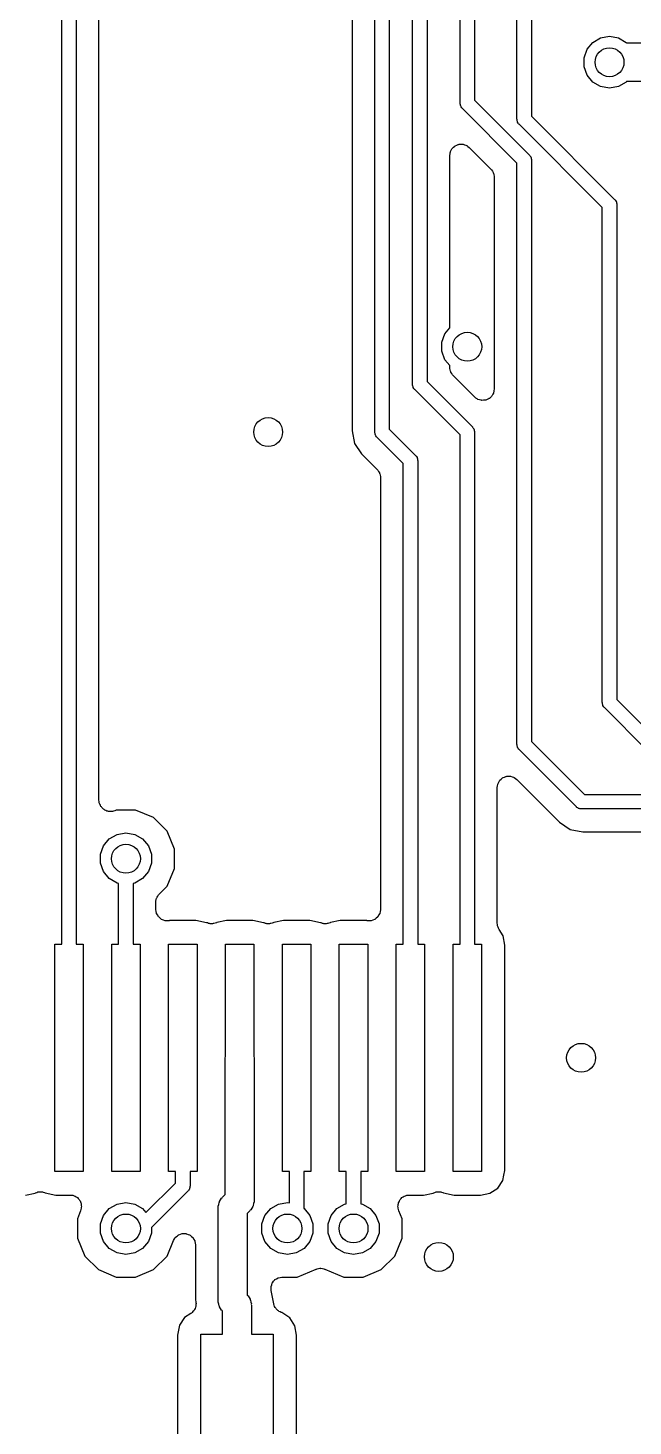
# Model space of a CAD drawing. Extents: x 85 to 210, y -138 to -65.
# Drawn here: x 128.39 to 133.71, y -112.24 to -99.95 of the extents above; entities that cross this region are included whole.
import ezdxf

# ---------------------------------------------------------------- set-up
doc = ezdxf.new("R2010")
doc.units = 0
doc.header["$MEASUREMENT"] = 0
doc.layers.add('BLACK', color=7, linetype='CONTINUOUS')

msp = doc.modelspace()

# ---------------------------------------------------------------- linework, layer by layer
at = {"layer": 'Black'}
for p, q in [((131.436, -103.5), (131.436, -88.7167)), ((131.564, -88.7167), (131.564, -103.474)), ((131.237, -88.8818), (131.237, -103.49)), ((131.769, -103.082), (131.769, -89.459)), ((131.896, -89.4853), (131.896, -103.056)), ((128.686, -105.25), (128.686, -89.7167)), ((128.814, -89.7167), (128.814, -105.25)), ((129.013, -106.736), (129.013, -89.8818)), ((132.686, -100.75), (132.686, -90.2167)), ((132.814, -90.2167), (132.814, -100.724)), ((132.186, -100.609), (132.186, -90.9667)), ((132.314, -90.9667), (132.314, -100.583)), ((133.422, -100.036), (133.5, -100.022)), ((133.5, -100.022), (133.578, -100.036)), ((133.276, -100.21), (133.303, -100.136)), ((133.303, -100.136), (133.354, -100.075)), ((133.354, -100.075), (133.422, -100.036)), ((133.578, -100.036), (133.646, -100.075)), ((133.646, -100.075), (133.65, -100.08)), ((133.65, -100.08), (135, -100.08)), ((133.276, -100.29), (133.276, -100.21)), ((133.303, -100.364), (133.276, -100.29)), ((133.354, -100.425), (133.303, -100.364)), ((133.422, -100.464), (133.354, -100.425)), ((133.5, -100.478), (133.422, -100.464)), ((133.578, -100.464), (133.5, -100.478)), ((133.646, -100.425), (133.578, -100.464)), ((133.65, -100.42), (133.646, -100.425)), ((135, -100.42), (133.65, -100.42)), ((132.187, -100.612), (132.186, -100.609)), ((132.187, -100.615), (132.187, -100.612)), ((132.189, -100.623), (132.187, -100.615)), ((132.19, -100.631), (132.189, -100.623)), ((132.192, -100.633), (132.19, -100.631)), ((132.192, -100.636), (132.192, -100.633)), ((132.197, -100.643), (132.192, -100.636)), ((132.314, -100.583), (132.795, -101.064)), ((132.201, -100.65), (132.197, -100.643)), ((132.203, -100.652), (132.201, -100.65)), ((132.205, -100.654), (132.203, -100.652)), ((132.686, -101.136), (132.205, -100.654)), ((132.687, -100.753), (132.686, -100.75)), ((132.687, -100.756), (132.687, -100.753)), ((132.689, -100.764), (132.687, -100.756)), ((132.814, -100.724), (133.545, -101.455)), ((132.69, -100.772), (132.689, -100.764)), ((132.692, -100.774), (132.69, -100.772)), ((132.692, -100.777), (132.692, -100.774)), ((132.697, -100.784), (132.692, -100.777)), ((132.701, -100.791), (132.697, -100.784)), ((132.703, -100.793), (132.701, -100.791)), ((132.705, -100.795), (132.703, -100.793)), ((133.436, -101.526), (132.705, -100.795)), ((132.117, -101.009), (132.119, -101.005)), ((132.119, -101.005), (132.129, -100.997)), ((132.129, -100.997), (132.139, -100.987)), ((132.139, -100.987), (132.143, -100.986)), ((132.143, -100.986), (132.146, -100.983)), ((132.146, -100.983), (132.158, -100.978)), ((132.158, -100.978), (132.17, -100.973)), ((132.17, -100.973), (132.174, -100.972)), ((132.174, -100.972), (132.179, -100.971)), ((132.179, -100.971), (132.192, -100.971)), ((132.192, -100.971), (132.205, -100.97)), ((132.205, -100.97), (132.209, -100.971)), ((132.209, -100.971), (132.213, -100.971)), ((132.213, -100.971), (132.226, -100.975)), ((132.226, -100.975), (132.238, -100.979)), ((132.238, -100.979), (132.242, -100.981)), ((132.242, -100.981), (132.246, -100.983)), ((132.246, -100.983), (132.256, -100.991)), ((132.256, -100.991), (132.267, -100.999)), ((132.267, -100.999), (132.457, -101.189)), ((132.096, -101.069), (132.098, -101.056)), ((132.096, -102.584), (132.096, -101.069)), ((132.098, -101.056), (132.099, -101.043)), ((132.099, -101.043), (132.101, -101.039)), ((132.101, -101.039), (132.102, -101.035)), ((132.102, -101.035), (132.109, -101.024)), ((132.109, -101.024), (132.114, -101.012)), ((132.114, -101.012), (132.117, -101.009)), ((132.795, -101.064), (132.797, -101.067)), ((132.797, -101.067), (132.799, -101.068)), ((132.799, -101.068), (132.803, -101.076)), ((132.803, -101.076), (132.808, -101.082)), ((132.808, -101.082), (132.808, -101.085)), ((132.808, -101.085), (132.81, -101.088)), ((132.81, -101.088), (132.811, -101.096)), ((132.811, -101.096), (132.813, -101.104)), ((132.813, -101.104), (132.813, -101.106)), ((132.813, -101.106), (132.814, -101.109)), ((132.814, -101.109), (132.814, -106.22)), ((132.457, -101.189), (132.46, -101.193)), ((132.46, -101.193), (132.463, -101.196)), ((132.463, -101.196), (132.47, -101.207)), ((132.47, -101.207), (132.477, -101.218)), ((132.477, -101.218), (132.478, -101.222)), ((132.478, -101.222), (132.48, -101.226)), ((132.48, -101.226), (132.483, -101.238)), ((132.483, -101.238), (132.486, -101.251)), ((132.486, -101.251), (132.486, -101.255)), ((132.686, -106.246), (132.686, -101.136)), ((132.486, -101.255), (132.487, -101.26)), ((132.487, -101.26), (132.487, -103.122)), ((133.545, -101.455), (133.547, -101.457)), ((133.547, -101.457), (133.549, -101.459)), ((133.549, -101.459), (133.553, -101.466)), ((133.553, -101.466), (133.558, -101.473)), ((133.558, -101.473), (133.558, -101.476)), ((133.558, -101.476), (133.56, -101.478)), ((133.56, -101.478), (133.561, -101.486)), ((133.561, -101.486), (133.563, -101.494)), ((133.563, -101.494), (133.563, -101.497)), ((133.563, -101.497), (133.564, -101.5)), ((133.436, -105.877), (133.436, -101.526)), ((133.564, -101.5), (133.564, -105.851)), ((132.053, -102.636), (132.096, -102.584)), ((132.026, -102.71), (132.053, -102.636)), ((132.026, -102.79), (132.026, -102.71)), ((132.053, -102.864), (132.026, -102.79)), ((132.096, -102.916), (132.053, -102.864)), ((132.096, -102.932), (132.096, -102.916)), ((132.097, -102.936), (132.096, -102.932)), ((132.096, -102.941), (132.097, -102.936)), ((132.1, -102.953), (132.096, -102.941)), ((132.102, -102.966), (132.1, -102.953)), ((132.104, -102.97), (132.102, -102.966)), ((132.105, -102.974), (132.104, -102.97)), ((131.769, -103.085), (131.769, -103.082)), ((131.769, -103.088), (131.769, -103.085)), ((131.771, -103.096), (131.769, -103.088)), ((131.773, -103.104), (131.771, -103.096)), ((131.896, -103.056), (132.295, -103.455)), ((132.113, -102.985), (132.105, -102.974)), ((132.119, -102.996), (132.113, -102.985)), ((132.123, -102.999), (132.119, -102.996)), ((132.125, -103.003), (132.123, -102.999)), ((132.316, -103.193), (132.125, -103.003)), ((131.774, -103.107), (131.773, -103.104)), ((131.775, -103.109), (131.774, -103.107)), ((131.78, -103.116), (131.775, -103.109)), ((131.784, -103.123), (131.78, -103.116)), ((131.786, -103.125), (131.784, -103.123)), ((131.788, -103.127), (131.786, -103.125)), ((132.186, -103.526), (131.788, -103.127)), ((132.326, -103.201), (132.316, -103.193)), ((132.337, -103.209), (132.326, -103.201)), ((132.341, -103.211), (132.337, -103.209)), ((132.344, -103.213), (132.341, -103.211)), ((132.357, -103.216), (132.344, -103.213)), ((132.369, -103.221), (132.357, -103.216)), ((132.408, -103.219), (132.404, -103.221)), ((132.412, -103.219), (132.408, -103.219)), ((132.424, -103.214), (132.412, -103.219)), ((132.436, -103.209), (132.424, -103.214)), ((132.44, -103.206), (132.436, -103.209)), ((132.444, -103.204), (132.44, -103.206)), ((132.453, -103.195), (132.444, -103.204)), ((132.463, -103.187), (132.453, -103.195)), ((132.465, -103.183), (132.463, -103.187)), ((132.468, -103.18), (132.465, -103.183)), ((132.474, -103.168), (132.468, -103.18)), ((132.48, -103.157), (132.474, -103.168)), ((132.481, -103.152), (132.48, -103.157)), ((132.483, -103.148), (132.481, -103.152)), ((132.484, -103.135), (132.483, -103.148)), ((132.487, -103.122), (132.484, -103.135)), ((132.374, -103.221), (132.369, -103.221)), ((132.378, -103.222), (132.374, -103.221)), ((132.391, -103.221), (132.378, -103.222)), ((132.404, -103.221), (132.391, -103.221)), ((132.295, -103.455), (132.297, -103.457)), ((132.297, -103.457), (132.299, -103.459)), ((132.299, -103.459), (132.303, -103.466)), ((131.237, -103.49), (131.258, -103.6)), ((131.437, -103.503), (131.436, -103.5)), ((131.437, -103.506), (131.437, -103.503)), ((131.439, -103.514), (131.437, -103.506)), ((131.44, -103.522), (131.439, -103.514)), ((131.442, -103.524), (131.44, -103.522)), ((131.442, -103.527), (131.442, -103.524)), ((131.447, -103.534), (131.442, -103.527)), ((131.451, -103.541), (131.447, -103.534)), ((131.453, -103.543), (131.451, -103.541)), ((131.455, -103.545), (131.453, -103.543)), ((131.686, -103.776), (131.455, -103.545)), ((131.564, -103.474), (131.795, -103.705)), ((132.186, -108), (132.186, -103.526)), ((132.303, -103.466), (132.308, -103.473)), ((132.308, -103.473), (132.308, -103.476)), ((132.308, -103.476), (132.31, -103.478)), ((132.31, -103.478), (132.311, -103.486)), ((132.311, -103.486), (132.313, -103.494)), ((132.313, -103.494), (132.313, -103.497)), ((132.313, -103.497), (132.314, -103.5)), ((132.314, -103.5), (132.314, -108)), ((131.258, -103.6), (131.321, -103.693)), ((131.321, -103.693), (131.457, -103.83)), ((131.795, -103.705), (131.797, -103.707)), ((131.797, -103.707), (131.799, -103.709)), ((131.799, -103.709), (131.803, -103.716)), ((131.457, -103.83), (131.46, -103.833)), ((131.46, -103.833), (131.463, -103.836)), ((131.686, -104.5), (131.686, -103.776)), ((131.803, -103.716), (131.808, -103.723)), ((131.808, -103.723), (131.808, -103.726)), ((131.808, -103.726), (131.81, -103.728)), ((131.81, -103.728), (131.811, -103.736)), ((131.811, -103.736), (131.813, -103.744)), ((131.813, -103.744), (131.813, -103.747)), ((131.813, -103.747), (131.814, -103.75)), ((131.814, -103.75), (131.814, -104.5)), ((131.463, -103.836), (131.47, -103.848)), ((131.47, -103.848), (131.477, -103.858)), ((131.477, -103.858), (131.478, -103.863)), ((131.478, -103.863), (131.48, -103.866)), ((131.48, -103.866), (131.483, -103.879)), ((131.483, -103.879), (131.486, -103.892)), ((131.486, -103.892), (131.486, -103.896)), ((131.486, -103.896), (131.487, -103.901)), ((131.487, -103.901), (131.487, -107.696)), ((131.686, -108), (131.686, -104.5)), ((131.814, -104.5), (131.814, -108)), ((128.686, -106.75), (128.686, -105.25)), ((128.814, -105.25), (128.814, -106.75)), ((133.437, -105.88), (133.436, -105.877)), ((133.437, -105.883), (133.437, -105.88)), ((133.439, -105.891), (133.437, -105.883)), ((133.44, -105.899), (133.439, -105.891)), ((133.442, -105.901), (133.44, -105.899)), ((133.442, -105.904), (133.442, -105.901)), ((133.447, -105.911), (133.442, -105.904)), ((133.451, -105.918), (133.447, -105.911)), ((133.453, -105.92), (133.451, -105.918)), ((133.455, -105.922), (133.453, -105.92)), ((133.828, -106.295), (133.455, -105.922)), ((133.564, -105.851), (133.899, -106.186)), ((132.687, -106.249), (132.686, -106.246)), ((132.687, -106.252), (132.687, -106.249)), ((132.689, -106.26), (132.687, -106.252)), ((132.69, -106.268), (132.689, -106.26)), ((132.692, -106.27), (132.69, -106.268)), ((132.692, -106.273), (132.692, -106.27)), ((132.697, -106.28), (132.692, -106.273)), ((132.701, -106.287), (132.697, -106.28)), ((132.703, -106.289), (132.701, -106.287)), ((132.705, -106.291), (132.703, -106.289)), ((133.209, -106.795), (132.705, -106.291)), ((132.814, -106.22), (133.28, -106.686)), ((132.564, -106.537), (132.576, -106.532)), ((132.576, -106.532), (132.588, -106.527)), ((132.588, -106.527), (132.592, -106.527)), ((132.592, -106.527), (132.596, -106.525)), ((132.596, -106.525), (132.609, -106.525)), ((132.609, -106.525), (132.622, -106.524)), ((132.622, -106.524), (132.626, -106.525)), ((132.626, -106.525), (132.631, -106.525)), ((132.631, -106.525), (132.643, -106.53)), ((132.643, -106.53), (132.656, -106.533)), ((132.656, -106.533), (132.659, -106.535)), ((132.659, -106.535), (132.663, -106.537)), ((132.513, -106.624), (132.516, -106.611)), ((132.513, -107.817), (132.513, -106.624)), ((132.516, -106.611), (132.517, -106.598)), ((132.517, -106.598), (132.519, -106.594)), ((132.519, -106.594), (132.52, -106.589)), ((132.52, -106.589), (132.526, -106.578)), ((132.526, -106.578), (132.532, -106.566)), ((132.532, -106.566), (132.535, -106.563)), ((132.535, -106.563), (132.537, -106.559)), ((132.537, -106.559), (132.547, -106.551)), ((132.547, -106.551), (132.556, -106.542)), ((132.556, -106.542), (132.56, -106.54)), ((132.56, -106.54), (132.564, -106.537)), ((132.663, -106.537), (132.674, -106.545)), ((132.674, -106.545), (132.684, -106.553)), ((132.684, -106.553), (133.061, -106.929)), ((128.686, -108), (128.686, -106.75)), ((128.814, -106.75), (128.814, -108)), ((129.015, -106.747), (129.013, -106.736)), ((129.016, -106.758), (129.015, -106.747)), ((129.018, -106.764), (129.016, -106.758)), ((129.02, -106.77), (129.018, -106.764)), ((129.025, -106.78), (129.02, -106.77)), ((129.029, -106.79), (129.025, -106.78)), ((133.28, -106.686), (134, -106.686)), ((129.034, -106.795), (129.029, -106.79)), ((129.037, -106.8), (129.034, -106.795)), ((129.045, -106.807), (129.037, -106.8)), ((129.053, -106.815), (129.045, -106.807)), ((129.058, -106.819), (129.053, -106.815)), ((129.064, -106.823), (129.058, -106.819)), ((129.074, -106.827), (129.064, -106.823)), ((129.083, -106.832), (129.074, -106.827)), ((129.09, -106.832), (129.083, -106.832)), ((129.096, -106.835), (129.09, -106.832)), ((129.107, -106.835), (129.096, -106.835)), ((129.118, -106.836), (129.107, -106.835)), ((129.124, -106.835), (129.118, -106.836)), ((129.131, -106.835), (129.124, -106.835)), ((129.141, -106.831), (129.131, -106.835)), ((129.152, -106.829), (129.141, -106.831)), ((129.165, -106.823), (129.152, -106.829)), ((129.335, -106.823), (129.165, -106.823)), ((129.492, -106.888), (129.335, -106.823)), ((129.612, -107.008), (129.492, -106.888)), ((133.211, -106.797), (133.209, -106.795)), ((133.213, -106.799), (133.211, -106.797)), ((133.22, -106.803), (133.213, -106.799)), ((133.227, -106.808), (133.22, -106.803)), ((133.23, -106.808), (133.227, -106.808)), ((133.232, -106.81), (133.23, -106.808)), ((133.24, -106.811), (133.232, -106.81)), ((133.248, -106.813), (133.24, -106.811)), ((133.251, -106.813), (133.248, -106.813)), ((133.254, -106.813), (133.251, -106.813)), ((134, -106.813), (133.254, -106.813)), ((129.172, -107.036), (129.25, -107.022)), ((129.25, -107.022), (129.328, -107.036)), ((129.677, -107.165), (129.612, -107.008)), ((133.061, -106.929), (133.154, -106.992)), ((133.154, -106.992), (133.264, -107.013)), ((133.264, -107.013), (133.818, -107.013)), ((129.026, -107.21), (129.053, -107.136)), ((129.053, -107.136), (129.104, -107.075)), ((129.104, -107.075), (129.172, -107.036)), ((129.328, -107.036), (129.396, -107.075)), ((129.396, -107.075), (129.447, -107.136)), ((129.447, -107.136), (129.474, -107.21)), ((129.026, -107.29), (129.026, -107.21)), ((129.474, -107.21), (129.474, -107.29)), ((129.677, -107.335), (129.677, -107.165)), ((129.053, -107.364), (129.026, -107.29)), ((129.104, -107.425), (129.053, -107.364)), ((129.447, -107.364), (129.396, -107.425)), ((129.474, -107.29), (129.447, -107.364)), ((129.612, -107.492), (129.677, -107.335)), ((129.172, -107.464), (129.104, -107.425)), ((129.186, -107.467), (129.172, -107.464)), ((129.186, -108), (129.186, -107.467)), ((129.328, -107.464), (129.314, -107.467)), ((129.314, -107.467), (129.314, -108)), ((129.396, -107.425), (129.328, -107.464)), ((129.543, -107.561), (129.612, -107.492)), ((129.513, -107.632), (129.514, -107.627)), ((129.513, -107.696), (129.513, -107.632)), ((129.514, -107.623), (129.517, -107.61)), ((129.514, -107.627), (129.514, -107.623)), ((129.517, -107.61), (129.52, -107.598)), ((129.52, -107.598), (129.522, -107.594)), ((129.522, -107.594), (129.523, -107.589)), ((129.523, -107.589), (129.53, -107.579)), ((129.53, -107.579), (129.537, -107.567)), ((129.537, -107.567), (129.54, -107.565)), ((129.54, -107.565), (129.543, -107.561)), ((129.514, -107.697), (129.513, -107.696)), ((129.517, -107.714), (129.514, -107.697)), ((129.514, -107.697), (129.514, -107.697)), ((129.52, -107.73), (129.517, -107.714)), ((129.52, -107.731), (129.52, -107.73)), ((129.52, -107.732), (129.52, -107.731)), ((129.529, -107.746), (129.52, -107.732)), ((129.537, -107.761), (129.529, -107.746)), ((129.538, -107.761), (129.537, -107.761)), ((129.537, -107.761), (129.537, -107.761)), ((129.551, -107.772), (129.538, -107.761)), ((131.461, -107.763), (131.449, -107.773)), ((131.462, -107.762), (131.461, -107.763)), ((131.463, -107.761), (131.462, -107.762)), ((131.471, -107.747), (131.463, -107.761)), ((131.48, -107.733), (131.471, -107.747)), ((131.483, -107.715), (131.48, -107.731)), ((131.48, -107.731), (131.48, -107.732)), ((131.48, -107.732), (131.48, -107.733)), ((131.486, -107.699), (131.483, -107.715)), ((131.487, -107.696), (131.486, -107.698)), ((131.486, -107.698), (131.486, -107.699)), ((129.564, -107.783), (129.551, -107.772)), ((129.58, -107.789), (129.564, -107.783)), ((129.564, -107.783), (129.564, -107.783)), ((129.564, -107.783), (129.564, -107.783)), ((129.596, -107.795), (129.58, -107.789)), ((129.597, -107.795), (129.596, -107.795)), ((129.614, -107.795), (129.597, -107.795)), ((129.597, -107.795), (129.597, -107.795)), ((129.631, -107.795), (129.614, -107.795)), ((129.632, -107.795), (129.631, -107.795)), ((129.631, -107.795), (129.631, -107.795)), ((129.634, -107.794), (129.632, -107.795)), ((129.865, -107.794), (129.634, -107.794)), ((129.959, -107.813), (129.865, -107.794)), ((129.966, -107.815), (129.959, -107.813)), ((129.976, -107.82), (129.966, -107.815)), ((129.983, -107.821), (129.976, -107.82)), ((129.989, -107.822), (129.983, -107.821)), ((130, -107.822), (129.989, -107.822)), ((130.011, -107.823), (130, -107.822)), ((130.017, -107.821), (130.011, -107.823)), ((130.023, -107.821), (130.017, -107.821)), ((130.034, -107.816), (130.023, -107.821)), ((130.045, -107.813), (130.034, -107.816)), ((130.049, -107.81), (130.045, -107.813)), ((130.134, -107.794), (130.049, -107.81)), ((130.365, -107.794), (130.134, -107.794)), ((130.459, -107.813), (130.365, -107.794)), ((130.466, -107.815), (130.459, -107.813)), ((130.476, -107.82), (130.466, -107.815)), ((130.483, -107.821), (130.476, -107.82)), ((130.489, -107.822), (130.483, -107.821)), ((130.5, -107.822), (130.489, -107.822)), ((130.511, -107.823), (130.5, -107.822)), ((130.517, -107.821), (130.511, -107.823)), ((130.523, -107.821), (130.517, -107.821)), ((130.534, -107.816), (130.523, -107.821)), ((130.545, -107.813), (130.534, -107.816)), ((130.549, -107.81), (130.545, -107.813)), ((130.634, -107.794), (130.549, -107.81)), ((130.865, -107.794), (130.634, -107.794)), ((130.959, -107.813), (130.865, -107.794)), ((130.966, -107.815), (130.959, -107.813)), ((130.976, -107.82), (130.966, -107.815)), ((130.983, -107.821), (130.976, -107.82)), ((130.989, -107.822), (130.983, -107.821)), ((131, -107.822), (130.989, -107.822)), ((131.011, -107.823), (131, -107.822)), ((131.017, -107.821), (131.011, -107.823)), ((131.023, -107.821), (131.017, -107.821)), ((131.034, -107.816), (131.023, -107.821)), ((131.045, -107.813), (131.034, -107.816)), ((131.049, -107.81), (131.045, -107.813)), ((131.134, -107.794), (131.049, -107.81)), ((131.365, -107.794), (131.134, -107.794)), ((131.367, -107.794), (131.365, -107.794)), ((131.368, -107.794), (131.367, -107.794)), ((131.369, -107.795), (131.368, -107.794)), ((131.385, -107.795), (131.369, -107.795)), ((131.401, -107.795), (131.385, -107.795)), ((131.403, -107.795), (131.401, -107.795)), ((131.404, -107.795), (131.403, -107.795)), ((131.419, -107.789), (131.404, -107.795)), ((131.434, -107.784), (131.419, -107.789)), ((131.435, -107.783), (131.434, -107.784)), ((131.436, -107.783), (131.435, -107.783)), ((131.449, -107.773), (131.436, -107.783)), ((132.515, -107.828), (132.513, -107.817)), ((132.516, -107.839), (132.515, -107.828)), ((132.518, -107.845), (132.516, -107.839)), ((132.52, -107.851), (132.518, -107.845)), ((132.525, -107.86), (132.52, -107.851)), ((132.529, -107.871), (132.525, -107.86)), ((132.565, -107.927), (132.529, -107.871)), ((128.625, -110), (128.625, -108)), ((128.625, -108), (128.686, -108)), ((128.814, -108), (128.875, -108)), ((128.875, -108), (128.875, -110)), ((129.125, -110), (129.125, -108)), ((129.125, -108), (129.186, -108)), ((129.314, -108), (129.375, -108)), ((129.375, -108), (129.375, -110)), ((129.625, -110), (129.625, -108)), ((129.625, -108), (129.875, -108)), ((129.875, -108), (129.875, -110)), ((130.125, -108.989), (130.125, -108)), ((130.125, -108), (130.375, -108)), ((130.375, -108), (130.375, -108.989)), ((130.625, -110), (130.625, -108)), ((130.625, -108), (130.875, -108)), ((130.875, -108), (130.875, -110)), ((131.125, -110), (131.125, -108)), ((131.125, -108), (131.375, -108)), ((131.375, -108), (131.375, -110)), ((131.625, -110), (131.625, -108)), ((131.625, -108), (131.686, -108)), ((131.814, -108), (131.875, -108)), ((131.875, -108), (131.875, -110)), ((132.125, -110), (132.125, -108)), ((132.125, -108), (132.186, -108)), ((132.314, -108), (132.375, -108)), ((132.375, -108), (132.375, -110)), ((132.581, -108.009), (132.565, -107.927)), ((132.581, -108.854), (132.581, -108.009)), ((132.581, -109.99), (132.581, -108.854)), ((130.123, -109), (130.125, -108.989)), ((130.375, -108.989), (130.377, -109)), ((130.123, -110.201), (130.123, -109)), ((130.377, -109), (130.377, -110.254)), ((128.875, -110), (128.625, -110)), ((129.375, -110), (129.125, -110)), ((129.686, -110), (129.625, -110)), ((129.686, -110.101), (129.686, -110)), ((129.875, -110), (129.814, -110)), ((129.814, -110), (129.814, -110.127)), ((130.686, -110), (130.625, -110)), ((130.686, -110.275), (130.686, -110)), ((130.875, -110), (130.814, -110)), ((130.814, -110), (130.814, -110.324)), ((131.186, -110), (131.125, -110)), ((131.186, -110.283), (131.186, -110)), ((131.375, -110), (131.314, -110)), ((131.314, -110), (131.314, -110.283)), ((131.875, -110), (131.625, -110)), ((132.375, -110), (132.125, -110)), ((132.517, -110.146), (132.563, -110.079)), ((132.563, -110.079), (132.572, -110.032)), ((132.572, -110.032), (132.581, -109.99)), ((132.572, -110.032), (132.572, -110.032)), ((128.366, -110.206), (128.451, -110.19)), ((128.451, -110.19), (128.455, -110.187)), ((128.455, -110.187), (128.466, -110.184)), ((128.466, -110.184), (128.477, -110.179)), ((128.477, -110.179), (128.483, -110.179)), ((128.483, -110.179), (128.489, -110.177)), ((128.489, -110.177), (128.5, -110.178)), ((128.5, -110.178), (128.511, -110.178)), ((128.511, -110.178), (128.517, -110.179)), ((128.517, -110.179), (128.524, -110.18)), ((128.524, -110.18), (128.534, -110.185)), ((128.534, -110.185), (128.541, -110.187)), ((128.541, -110.187), (128.635, -110.206)), ((128.635, -110.206), (128.76, -110.206)), ((128.76, -110.206), (128.771, -110.208)), ((128.771, -110.208), (128.782, -110.208)), ((128.782, -110.208), (128.788, -110.211)), ((128.788, -110.211), (128.794, -110.212)), ((128.794, -110.212), (128.804, -110.217)), ((128.804, -110.217), (128.814, -110.222)), ((128.814, -110.222), (128.819, -110.226)), ((129.426, -110.361), (129.686, -110.101)), ((129.795, -110.172), (129.474, -110.492)), ((129.797, -110.17), (129.795, -110.172)), ((129.799, -110.168), (129.797, -110.17)), ((129.803, -110.161), (129.799, -110.168)), ((129.808, -110.154), (129.803, -110.161)), ((129.81, -110.149), (129.808, -110.151)), ((129.808, -110.151), (129.808, -110.154)), ((129.811, -110.141), (129.81, -110.149)), ((129.813, -110.133), (129.811, -110.141)), ((129.814, -110.127), (129.813, -110.13)), ((129.813, -110.13), (129.813, -110.133)), ((130.098, -110.226), (130.123, -110.201)), ((131.681, -110.226), (131.686, -110.221)), ((131.686, -110.221), (131.696, -110.217)), ((131.696, -110.217), (131.706, -110.212)), ((131.706, -110.212), (131.712, -110.211)), ((131.712, -110.211), (131.718, -110.208)), ((131.718, -110.208), (131.729, -110.208)), ((131.729, -110.208), (131.74, -110.206)), ((131.74, -110.206), (131.866, -110.206)), ((131.866, -110.206), (131.951, -110.19)), ((131.951, -110.19), (131.955, -110.187)), ((131.955, -110.187), (131.966, -110.184)), ((131.966, -110.184), (131.977, -110.179)), ((131.977, -110.179), (131.983, -110.179)), ((131.983, -110.179), (131.989, -110.177)), ((131.989, -110.177), (132, -110.178)), ((132, -110.178), (132.011, -110.178)), ((132.011, -110.178), (132.017, -110.179)), ((132.017, -110.179), (132.024, -110.18)), ((132.024, -110.18), (132.034, -110.185)), ((132.034, -110.185), (132.041, -110.187)), ((132.041, -110.187), (132.135, -110.206)), ((132.135, -110.206), (132.366, -110.206)), ((132.366, -110.206), (132.448, -110.19)), ((132.448, -110.19), (132.517, -110.146)), ((128.819, -110.226), (128.824, -110.229)), ((128.852, -110.344), (128.823, -110.415)), ((128.824, -110.229), (128.831, -110.238)), ((128.831, -110.238), (128.839, -110.245)), ((128.839, -110.245), (128.842, -110.251)), ((128.842, -110.251), (128.847, -110.256)), ((128.847, -110.256), (128.85, -110.266)), ((128.85, -110.266), (128.855, -110.276)), ((128.855, -110.334), (128.852, -110.344)), ((128.855, -110.276), (128.856, -110.282)), ((128.858, -110.323), (128.855, -110.334)), ((128.856, -110.282), (128.858, -110.289)), ((128.858, -110.289), (128.858, -110.299)), ((128.858, -110.299), (128.86, -110.31)), ((128.86, -110.31), (128.858, -110.317)), ((128.858, -110.317), (128.858, -110.323)), ((129.053, -110.386), (129.104, -110.325)), ((129.104, -110.325), (129.172, -110.286)), ((129.172, -110.286), (129.25, -110.272)), ((129.25, -110.272), (129.328, -110.286)), ((129.328, -110.286), (129.396, -110.325)), ((129.396, -110.325), (129.426, -110.361)), ((130.061, -110.305), (130.066, -110.289)), ((130.062, -110.311), (130.061, -110.305)), ((130.061, -110.316), (130.062, -110.311)), ((130.061, -111.136), (130.061, -110.316)), ((130.066, -110.289), (130.069, -110.273)), ((130.069, -110.273), (130.071, -110.268)), ((130.071, -110.268), (130.073, -110.262)), ((130.073, -110.262), (130.082, -110.249)), ((130.082, -110.249), (130.091, -110.234)), ((130.091, -110.234), (130.095, -110.231)), ((130.095, -110.231), (130.098, -110.226)), ((130.34, -110.344), (130.315, -110.369)), ((130.343, -110.339), (130.34, -110.344)), ((130.347, -110.336), (130.343, -110.339)), ((130.356, -110.321), (130.347, -110.336)), ((130.365, -110.308), (130.356, -110.321)), ((130.367, -110.302), (130.365, -110.308)), ((130.369, -110.297), (130.367, -110.302)), ((130.372, -110.281), (130.369, -110.297)), ((130.377, -110.265), (130.372, -110.281)), ((130.377, -110.254), (130.376, -110.26)), ((130.376, -110.26), (130.377, -110.265)), ((130.472, -110.386), (130.523, -110.325)), ((130.523, -110.325), (130.591, -110.286)), ((130.591, -110.286), (130.669, -110.272)), ((130.669, -110.272), (130.686, -110.275)), ((130.814, -110.324), (130.815, -110.325)), ((130.815, -110.325), (130.866, -110.386)), ((131.053, -110.386), (131.104, -110.325)), ((131.104, -110.325), (131.172, -110.286)), ((131.172, -110.286), (131.186, -110.283)), ((131.314, -110.283), (131.328, -110.286)), ((131.328, -110.286), (131.396, -110.325)), ((131.396, -110.325), (131.447, -110.386)), ((131.64, -110.31), (131.642, -110.299)), ((131.642, -110.317), (131.64, -110.31)), ((131.642, -110.289), (131.644, -110.282)), ((131.642, -110.299), (131.642, -110.289)), ((131.642, -110.323), (131.642, -110.317)), ((131.645, -110.333), (131.642, -110.323)), ((131.644, -110.282), (131.645, -110.276)), ((131.645, -110.276), (131.65, -110.266)), ((131.648, -110.344), (131.645, -110.333)), ((131.677, -110.415), (131.648, -110.344)), ((131.65, -110.266), (131.653, -110.256)), ((131.653, -110.256), (131.658, -110.251)), ((131.658, -110.251), (131.661, -110.245)), ((131.661, -110.245), (131.669, -110.238)), ((131.669, -110.238), (131.676, -110.229)), ((131.676, -110.229), (131.681, -110.226)), ((128.823, -110.415), (128.823, -110.585)), ((129.026, -110.46), (129.053, -110.386)), ((129.026, -110.54), (129.026, -110.46)), ((130.315, -110.369), (130.315, -111.084)), ((130.445, -110.46), (130.472, -110.386)), ((130.445, -110.54), (130.445, -110.46)), ((130.866, -110.386), (130.893, -110.46)), ((130.893, -110.46), (130.893, -110.54)), ((131.026, -110.46), (131.053, -110.386)), ((131.026, -110.54), (131.026, -110.46)), ((131.447, -110.386), (131.474, -110.46)), ((131.474, -110.46), (131.474, -110.54)), ((131.677, -110.585), (131.677, -110.415)), ((128.823, -110.585), (128.888, -110.742)), ((129.053, -110.614), (129.026, -110.54)), ((129.474, -110.54), (129.447, -110.614)), ((129.474, -110.492), (129.474, -110.54)), ((129.669, -110.605), (129.677, -110.592)), ((129.677, -110.592), (129.684, -110.579)), ((129.684, -110.579), (129.686, -110.578)), ((129.686, -110.578), (129.687, -110.576)), ((129.687, -110.576), (129.699, -110.567)), ((129.699, -110.567), (129.711, -110.557)), ((129.711, -110.557), (129.713, -110.556)), ((129.713, -110.556), (129.715, -110.555)), ((129.715, -110.555), (129.729, -110.55)), ((129.729, -110.55), (129.744, -110.545)), ((129.744, -110.545), (129.746, -110.545)), ((129.746, -110.545), (129.748, -110.544)), ((129.748, -110.544), (129.763, -110.545)), ((129.763, -110.545), (129.778, -110.545)), ((129.778, -110.545), (129.78, -110.546)), ((129.78, -110.546), (129.783, -110.546)), ((129.783, -110.546), (129.797, -110.552)), ((129.797, -110.552), (129.811, -110.557)), ((129.811, -110.557), (129.813, -110.558)), ((129.813, -110.558), (129.815, -110.559)), ((129.815, -110.559), (129.826, -110.57)), ((129.826, -110.57), (129.838, -110.579)), ((129.838, -110.579), (129.839, -110.581)), ((129.839, -110.581), (129.84, -110.583)), ((129.84, -110.583), (129.847, -110.596)), ((130.472, -110.614), (130.445, -110.54)), ((130.893, -110.54), (130.866, -110.614)), ((131.053, -110.614), (131.026, -110.54)), ((131.474, -110.54), (131.447, -110.614)), ((131.612, -110.742), (131.677, -110.585)), ((129.104, -110.675), (129.053, -110.614)), ((129.172, -110.714), (129.104, -110.675)), ((129.25, -110.728), (129.172, -110.714)), ((129.328, -110.714), (129.25, -110.728)), ((129.396, -110.675), (129.328, -110.714)), ((129.447, -110.614), (129.396, -110.675)), ((129.612, -110.742), (129.669, -110.605)), ((129.847, -110.596), (129.855, -110.609)), ((129.855, -110.609), (129.855, -110.612)), ((129.855, -110.612), (129.856, -110.614)), ((129.856, -110.614), (129.858, -110.629)), ((129.858, -110.629), (129.861, -110.644)), ((129.861, -110.644), (129.861, -111.127)), ((130.523, -110.675), (130.472, -110.614)), ((130.591, -110.714), (130.523, -110.675)), ((130.669, -110.728), (130.591, -110.714)), ((130.747, -110.714), (130.669, -110.728)), ((130.815, -110.675), (130.747, -110.714)), ((130.866, -110.614), (130.815, -110.675)), ((131.104, -110.675), (131.053, -110.614)), ((131.172, -110.714), (131.104, -110.675)), ((131.25, -110.728), (131.172, -110.714)), ((131.328, -110.714), (131.25, -110.728)), ((131.396, -110.675), (131.328, -110.714)), ((131.447, -110.614), (131.396, -110.675)), ((128.888, -110.742), (129.008, -110.862)), ((129.492, -110.862), (129.612, -110.742)), ((131.492, -110.862), (131.612, -110.742)), ((129.008, -110.862), (129.165, -110.927)), ((129.165, -110.927), (129.335, -110.927)), ((129.335, -110.927), (129.492, -110.862)), ((130.548, -110.964), (130.558, -110.952)), ((130.558, -110.952), (130.559, -110.951)), ((130.559, -110.95), (130.573, -110.942)), ((130.559, -110.951), (130.559, -110.95)), ((130.573, -110.942), (130.587, -110.934)), ((130.587, -110.934), (130.589, -110.934)), ((130.589, -110.934), (130.59, -110.933)), ((130.59, -110.933), (130.606, -110.93)), ((130.606, -110.93), (130.621, -110.927)), ((130.621, -110.927), (130.623, -110.927)), ((130.623, -110.927), (130.624, -110.927)), ((130.624, -110.927), (130.754, -110.927)), ((130.754, -110.927), (130.922, -110.858)), ((130.922, -110.858), (130.926, -110.857)), ((130.926, -110.857), (130.93, -110.855)), ((130.93, -110.855), (130.943, -110.853)), ((130.943, -110.853), (130.955, -110.85)), ((130.955, -110.85), (130.96, -110.851)), ((130.96, -110.851), (130.964, -110.85)), ((130.964, -110.85), (130.977, -110.853)), ((130.977, -110.853), (130.99, -110.855)), ((130.99, -110.855), (130.994, -110.857)), ((130.994, -110.857), (130.998, -110.858)), ((130.998, -110.858), (131.165, -110.927)), ((131.165, -110.927), (131.335, -110.927)), ((131.335, -110.927), (131.492, -110.862)), ((130.525, -111.01), (130.531, -110.994)), ((130.525, -111.011), (130.525, -111.01)), ((130.525, -111.012), (130.525, -111.011)), ((130.525, -111.028), (130.525, -111.012)), ((130.525, -111.044), (130.525, -111.028)), ((130.526, -111.045), (130.525, -111.044)), ((130.526, -111.046), (130.526, -111.045)), ((130.549, -111.163), (130.526, -111.046)), ((130.531, -110.994), (130.536, -110.979)), ((130.536, -110.979), (130.537, -110.978)), ((130.537, -110.977), (130.548, -110.964)), ((130.537, -110.978), (130.537, -110.977)), ((129.857, -111.202), (129.854, -111.212)), ((129.862, -111.193), (129.857, -111.202)), ((129.861, -111.127), (129.864, -111.144)), ((129.863, -111.186), (129.862, -111.193)), ((129.865, -111.179), (129.863, -111.186)), ((129.864, -111.144), (129.865, -111.151)), ((129.865, -111.151), (129.866, -111.159)), ((129.866, -111.159), (129.865, -111.169)), ((129.865, -111.169), (129.865, -111.179)), ((130.062, -111.142), (130.061, -111.136)), ((130.061, -111.148), (130.062, -111.142)), ((130.066, -111.164), (130.061, -111.148)), ((130.069, -111.18), (130.066, -111.164)), ((130.071, -111.185), (130.069, -111.18)), ((130.073, -111.19), (130.071, -111.185)), ((130.082, -111.204), (130.073, -111.19)), ((130.091, -111.218), (130.082, -111.204)), ((130.315, -111.084), (130.316, -111.085)), ((130.316, -111.085), (130.319, -111.089)), ((130.319, -111.089), (130.323, -111.093)), ((130.323, -111.093), (130.332, -111.107)), ((130.332, -111.107), (130.341, -111.121)), ((130.341, -111.121), (130.343, -111.126)), ((130.343, -111.126), (130.345, -111.131)), ((130.345, -111.131), (130.348, -111.147)), ((130.348, -111.147), (130.353, -111.163)), ((130.353, -111.163), (130.352, -111.169)), ((130.352, -111.169), (130.353, -111.174)), ((130.353, -111.174), (130.353, -111.428)), ((130.551, -111.169), (130.549, -111.163)), ((130.552, -111.175), (130.551, -111.169)), ((130.557, -111.185), (130.552, -111.175)), ((130.561, -111.195), (130.557, -111.185)), ((130.566, -111.2), (130.561, -111.195)), ((130.569, -111.206), (130.566, -111.2)), ((130.577, -111.213), (130.569, -111.206)), ((129.766, -111.282), (129.721, -111.349)), ((129.82, -111.248), (129.766, -111.282)), ((129.826, -111.243), (129.82, -111.248)), ((129.832, -111.239), (129.826, -111.243)), ((129.839, -111.231), (129.832, -111.239)), ((129.846, -111.224), (129.839, -111.231)), ((129.849, -111.217), (129.846, -111.224)), ((129.854, -111.212), (129.849, -111.217)), ((130.095, -111.222), (130.091, -111.218)), ((130.098, -111.226), (130.095, -111.222)), ((130.099, -111.227), (130.098, -111.226)), ((130.099, -111.428), (130.099, -111.227)), ((130.584, -111.222), (130.577, -111.213)), ((130.59, -111.225), (130.584, -111.222)), ((130.595, -111.229), (130.59, -111.225)), ((130.605, -111.233), (130.595, -111.229)), ((130.615, -111.238), (130.605, -111.233)), ((130.62, -111.239), (130.615, -111.238)), ((130.69, -111.286), (130.62, -111.239)), ((130.734, -111.355), (130.69, -111.286)), ((129.721, -111.349), (129.703, -111.439)), ((129.703, -111.439), (129.703, -112.562)), ((129.909, -112.572), (129.909, -111.428)), ((129.909, -111.428), (130.099, -111.428)), ((130.353, -111.428), (130.543, -111.428)), ((130.543, -111.428), (130.543, -112.572)), ((130.749, -111.438), (130.734, -111.355)), ((130.749, -112.561), (130.749, -111.438))]:
    msp.add_line(p, q, dxfattribs=at)
for centre in [(133.5, -100.25), (132.25, -102.75), (130.5, -103.5), (129.25, -107.25), (133.25, -109), (129.25, -110.5), (130.669, -110.5), (131.25, -110.5), (132, -110.75)]:
    msp.add_circle(centre, 0.127, dxfattribs=at)

doc.saveas('drawing.dxf')
